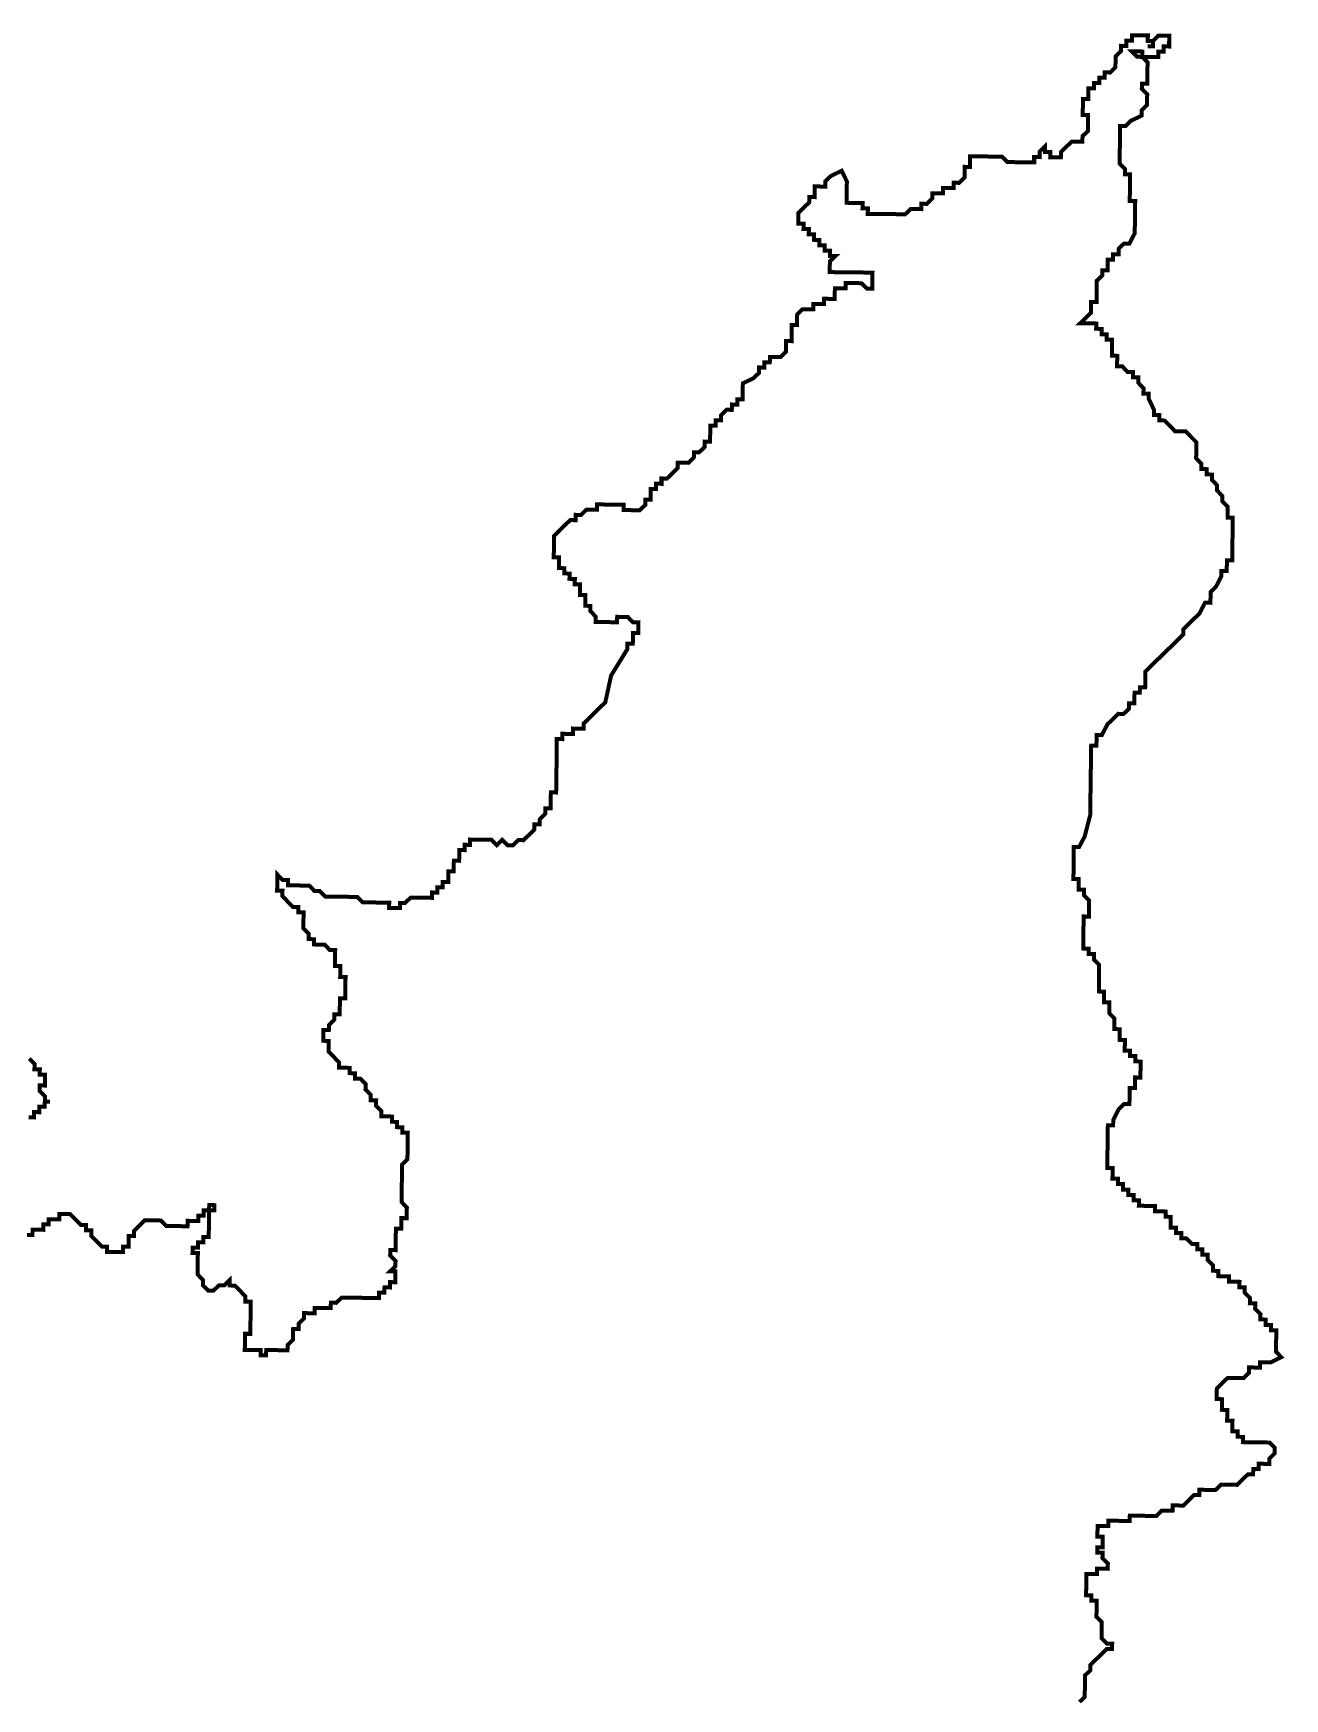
# Model space of a CAD drawing. Header units: metres. Extents: x 257673 to 289848, y 2129691 to 2228029.
# Drawn here: x 262715 to 263644, y 2181162 to 2182399 of the extents above; entities that cross this region are included whole.
import ezdxf

# ---------------------------------------------------------------- set-up
doc = ezdxf.new("R2010")
doc.units = ezdxf.units.M
doc.header["$MEASUREMENT"] = 0
doc.layers.add('HAZARDS LINE', color=1, linetype='Continuous')

msp = doc.modelspace()

# ---------------------------------------------------------------- linework, layer by layer
at = {"layer": 'HAZARDS LINE', "lineweight": 18}
for points in [[(262710.5, 2181506.7, 2.97, 2.97, 0), (262714.5, 2181506.7, 2.97, 2.97, 0), (262714.6, 2181510.6, 2.97, 2.97, 0), (262718.5, 2181510.6, 2.97, 2.97, 0), (262722.5, 2181510.5, 2.97, 2.97, 0), (262722.5, 2181514.5, 2.97, 2.97, 0), (262726.5, 2181514.5, 2.97, 2.97, 0), (262726.6, 2181518.4, 2.97, 2.97, 0), (262730.5, 2181518.4, 2.97, 2.97, 0), (262734.5, 2181518.3, 2.97, 2.97, 0), (262734.5, 2181522.3, 2.97, 2.97, 0), (262738.5, 2181522.2, 2.97, 2.97, 0), (262742.5, 2181522.2, 2.97, 2.97, 0), (262746.4, 2181518.2, 2.97, 2.97, 0), (262750.3, 2181514.2, 2.97, 2.97, 0), (262754.3, 2181514.1, 2.97, 2.97, 0), (262754.2, 2181510.2, 2.97, 2.97, 0), (262758.2, 2181510.1, 2.97, 2.97, 0), (262758.1, 2181506.1, 2.97, 2.97, 0), (262762.1, 2181502.1, 2.97, 2.97, 0), (262766, 2181498.1, 2.97, 2.97, 0), (262769.9, 2181498.1, 2.97, 2.97, 0), (262769.9, 2181494.1, 2.97, 2.97, 0), (262773.9, 2181494, 2.97, 2.97, 0), (262777.8, 2181494, 2.97, 2.97, 0), (262781.8, 2181494, 2.97, 2.97, 0), (262781.8, 2181497.9, 2.97, 2.97, 0), (262785.8, 2181497.9, 2.97, 2.97, 0), (262785.8, 2181501.8, 2.97, 2.97, 0), (262785.9, 2181505.8, 2.97, 2.97, 0), (262789.9, 2181505.8, 2.97, 2.97, 0), (262789.9, 2181509.7, 2.97, 2.97, 0), (262793.9, 2181513.6, 2.97, 2.97, 0), (262797.9, 2181517.6, 2.97, 2.97, 0), (262801.9, 2181517.5, 2.97, 2.97, 0), (262805.9, 2181517.5, 2.97, 2.97, 0), (262809.8, 2181517.4, 2.97, 2.97, 0), (262813.7, 2181513.4, 2.97, 2.97, 0), (262817.7, 2181513.3, 2.97, 2.97, 0), (262821.7, 2181513.3, 2.97, 2.97, 0), (262825.6, 2181513.2, 2.97, 2.97, 0), (262829.6, 2181513.2, 2.97, 2.97, 0), (262829.7, 2181517.2, 2.97, 2.97, 0), (262833.6, 2181517.1, 2.97, 2.97, 0), (262837.6, 2181517.1, 2.97, 2.97, 0), (262837.6, 2181521, 2.97, 2.97, 0), (262841.6, 2181521, 2.97, 2.97, 0), (262841.6, 2181525, 2.97, 2.97, 0), (262845.6, 2181524.9, 2.97, 2.97, 0), (262845.7, 2181528.9, 2.97, 2.97, 0), (262849.6, 2181528.8, 2.97, 2.97, 0), (262849.6, 2181524.9, 2.97, 2.97, 0), (262845.6, 2181524.9, 2.97, 2.97, 0), (262845.6, 2181520.9, 2.97, 2.97, 0), (262845.5, 2181517, 2.97, 2.97, 0), (262845.5, 2181513, 2.97, 2.97, 0), (262845.4, 2181509, 2.97, 2.97, 0), (262845.4, 2181505.1, 2.97, 2.97, 0), (262841.4, 2181505.1, 2.97, 2.97, 0), (262841.4, 2181501.2, 2.97, 2.97, 0), (262837.4, 2181501.2, 2.97, 2.97, 0), (262837.3, 2181497.2, 2.97, 2.97, 0), (262833.4, 2181497.3, 2.97, 2.97, 0), (262833.3, 2181493.3, 2.97, 2.97, 0), (262837.3, 2181493.3, 2.97, 2.97, 0), (262837.2, 2181489.3, 2.97, 2.97, 0), (262837.2, 2181485.3, 2.97, 2.97, 0), (262837.2, 2181481.4, 2.97, 2.97, 0), (262837.1, 2181477.4, 2.97, 2.97, 0), (262841, 2181473.4, 2.97, 2.97, 0), (262841, 2181469.4, 2.97, 2.97, 0), (262844.9, 2181465.4, 2.97, 2.97, 0), (262848.9, 2181465.4, 2.97, 2.97, 0), (262852.9, 2181469.3, 2.97, 2.97, 0), (262856.8, 2181469.2, 2.97, 2.97, 0), (262860.8, 2181473.1, 2.97, 2.97, 0), (262860.8, 2181469.2, 2.97, 2.97, 0), (262864.8, 2181469.1, 2.97, 2.97, 0), (262868.7, 2181465.1, 2.97, 2.97, 0), (262872.6, 2181461.1, 2.97, 2.97, 0), (262872.5, 2181457.1, 2.97, 2.97, 0), (262876.5, 2181457.1, 2.97, 2.97, 0), (262876.5, 2181453.1, 2.97, 2.97, 0), (262876.4, 2181445.2, 2.97, 2.97, 0), (262876.3, 2181441.2, 2.97, 2.97, 0), (262876.3, 2181437.3, 2.97, 2.97, 0), (262876.2, 2181433.3, 2.97, 2.97, 0), (262872.3, 2181433.3, 2.97, 2.97, 0), (262872.2, 2181429.4, 2.97, 2.97, 0), (262872.2, 2181425.4, 2.97, 2.97, 0), (262872.1, 2181421.4, 2.97, 2.97, 0), (262876.1, 2181421.4, 2.97, 2.97, 0), (262880, 2181421.3, 2.97, 2.97, 0), (262884, 2181421.3, 2.97, 2.97, 0), (262884, 2181417.3, 2.97, 2.97, 0), (262887.9, 2181417.3, 2.97, 2.97, 0), (262888, 2181421.3, 2.97, 2.97, 0), (262891.9, 2181421.2, 2.97, 2.97, 0), (262895.9, 2181421.2, 2.97, 2.97, 0), (262899.9, 2181421.1, 2.97, 2.97, 0), (262903.8, 2181421.1, 2.97, 2.97, 0), (262903.9, 2181425, 2.97, 2.97, 0), (262907.9, 2181428.9, 2.97, 2.97, 0), (262907.9, 2181432.9, 2.97, 2.97, 0), (262908, 2181436.9, 2.97, 2.97, 0), (262912, 2181436.8, 2.97, 2.97, 0), (262912, 2181440.8, 2.97, 2.97, 0), (262916, 2181444.7, 2.97, 2.97, 0), (262916.1, 2181448.7, 2.97, 2.97, 0), (262920, 2181448.6, 2.97, 2.97, 0), (262924, 2181448.6, 2.97, 2.97, 0), (262924, 2181452.5, 2.97, 2.97, 0), (262928, 2181452.5, 2.97, 2.97, 0), (262932, 2181452.4, 2.97, 2.97, 0), (262935.9, 2181452.4, 2.97, 2.97, 0), (262936, 2181456.4, 2.97, 2.97, 0), (262940, 2181456.3, 2.97, 2.97, 0), (262944, 2181460.2, 2.97, 2.97, 0), (262947.9, 2181460.2, 2.97, 2.97, 0), (262951.9, 2181460.1, 2.97, 2.97, 0), (262955.9, 2181460.1, 2.97, 2.97, 0), (262959.8, 2181460, 2.97, 2.97, 0), (262963.8, 2181460, 2.97, 2.97, 0), (262967.8, 2181459.9, 2.97, 2.97, 0), (262971.7, 2181459.9, 2.97, 2.97, 0), (262971.8, 2181463.9, 2.97, 2.97, 0), (262975.7, 2181463.8, 2.97, 2.97, 0), (262975.8, 2181467.8, 2.97, 2.97, 0), (262979.8, 2181467.7, 2.97, 2.97, 0), (262979.8, 2181471.7, 2.97, 2.97, 0), (262983.8, 2181471.6, 2.97, 2.97, 0), (262983.8, 2181475.6, 2.97, 2.97, 0), (262983.9, 2181479.6, 2.97, 2.97, 0), (262979.9, 2181479.6, 2.97, 2.97, 0), (262983.9, 2181483.5, 2.97, 2.97, 0), (262984, 2181487.5, 2.97, 2.97, 0), (262980, 2181491.5, 2.97, 2.97, 0), (262980.1, 2181495.5, 2.97, 2.97, 0), (262984.1, 2181495.4, 2.97, 2.97, 0), (262984.1, 2181499.4, 2.97, 2.97, 0), (262984.2, 2181503.4, 2.97, 2.97, 0), (262984.2, 2181507.3, 2.97, 2.97, 0), (262984.3, 2181511.3, 2.97, 2.97, 0), (262988.2, 2181511.3, 2.97, 2.97, 0), (262988.3, 2181515.2, 2.97, 2.97, 0), (262988.3, 2181519.2, 2.97, 2.97, 0), (262992.3, 2181519.1, 2.97, 2.97, 0), (262992.3, 2181523.1, 2.97, 2.97, 0), (262992.4, 2181527.1, 2.97, 2.97, 0), (262988.5, 2181531.1, 2.97, 2.97, 0), (262988.5, 2181535.1, 2.97, 2.97, 0), (262988.6, 2181539, 2.97, 2.97, 0), (262988.6, 2181543, 2.97, 2.97, 0), (262988.7, 2181547, 2.97, 2.97, 0), (262988.7, 2181550.9, 2.97, 2.97, 0), (262988.8, 2181554.9, 2.97, 2.97, 0), (262988.8, 2181558.8, 2.97, 2.97, 0), (262992.8, 2181562.8, 2.97, 2.97, 0), (262992.9, 2181566.7, 2.97, 2.97, 0), (262992.9, 2181570.7, 2.97, 2.97, 0), (262993, 2181574.7, 2.97, 2.97, 0), (262993, 2181578.6, 2.97, 2.97, 0), (262993.1, 2181582.6, 2.97, 2.97, 0), (262989.1, 2181582.6, 2.97, 2.97, 0), (262989.1, 2181586.6, 2.97, 2.97, 0), (262985.2, 2181586.7, 2.97, 2.97, 0), (262985.2, 2181590.6, 2.97, 2.97, 0), (262981.3, 2181590.7, 2.97, 2.97, 0), (262981.3, 2181594.6, 2.97, 2.97, 0), (262977.3, 2181594.7, 2.97, 2.97, 0), (262973.4, 2181594.7, 2.97, 2.97, 0), (262973.4, 2181598.7, 2.97, 2.97, 0), (262969.5, 2181602.7, 2.97, 2.97, 0), (262969.6, 2181606.7, 2.97, 2.97, 0), (262965.6, 2181606.7, 2.97, 2.97, 0), (262965.6, 2181610.7, 2.97, 2.97, 0), (262961.7, 2181614.7, 2.97, 2.97, 0), (262961.8, 2181618.7, 2.97, 2.97, 0), (262957.9, 2181622.7, 2.97, 2.97, 0), (262953.9, 2181622.7, 2.97, 2.97, 0), (262953.9, 2181626.7, 2.97, 2.97, 0), (262950, 2181626.8, 2.97, 2.97, 0), (262950, 2181630.7, 2.97, 2.97, 0), (262946.1, 2181630.8, 2.97, 2.97, 0), (262942.1, 2181630.8, 2.97, 2.97, 0), (262942.1, 2181634.8, 2.97, 2.97, 0), (262938.2, 2181638.8, 2.97, 2.97, 0), (262934.3, 2181642.8, 2.97, 2.97, 0), (262934.4, 2181646.8, 2.97, 2.97, 0), (262934.4, 2181650.7, 2.97, 2.97, 0), (262930.4, 2181650.8, 2.97, 2.97, 0), (262930.5, 2181654.8, 2.97, 2.97, 0), (262930.5, 2181658.7, 2.97, 2.97, 0), (262934.5, 2181658.7, 2.97, 2.97, 0), (262934.6, 2181662.6, 2.97, 2.97, 0), (262938.6, 2181666.6, 2.97, 2.97, 0), (262938.6, 2181670.5, 2.97, 2.97, 0), (262942.6, 2181670.5, 2.97, 2.97, 0), (262942.6, 2181674.4, 2.97, 2.97, 0), (262942.7, 2181678.4, 2.97, 2.97, 0), (262942.7, 2181682.4, 2.97, 2.97, 0), (262946.7, 2181682.3, 2.97, 2.97, 0), (262946.7, 2181686.3, 2.97, 2.97, 0), (262946.8, 2181690.3, 2.97, 2.97, 0), (262946.8, 2181694.2, 2.97, 2.97, 0), (262946.9, 2181698.2, 2.97, 2.97, 0), (262942.9, 2181698.2, 2.97, 2.97, 0), (262943, 2181702.2, 2.97, 2.97, 0), (262943, 2181706.2, 2.97, 2.97, 0), (262939.1, 2181706.2, 2.97, 2.97, 0), (262939.1, 2181710.2, 2.97, 2.97, 0), (262939.1, 2181714.2, 2.97, 2.97, 0), (262939.2, 2181718.1, 2.97, 2.97, 0), (262935.2, 2181718.2, 2.97, 2.97, 0), (262931.3, 2181722.2, 2.97, 2.97, 0), (262927.3, 2181722.2, 2.97, 2.97, 0), (262923.4, 2181722.3, 2.97, 2.97, 0), (262923.4, 2181726.2, 2.97, 2.97, 0), (262919.5, 2181726.3, 2.97, 2.97, 0), (262919.5, 2181730.3, 2.97, 2.97, 0), (262915.6, 2181734.3, 2.97, 2.97, 0), (262915.6, 2181738.2, 2.97, 2.97, 0), (262915.7, 2181742.2, 2.97, 2.97, 0), (262915.7, 2181746.2, 2.97, 2.97, 0), (262911.8, 2181746.2, 2.97, 2.97, 0), (262911.8, 2181750.2, 2.97, 2.97, 0), (262907.9, 2181750.2, 2.97, 2.97, 0), (262903.9, 2181754.2, 2.97, 2.97, 0), (262900, 2181758.3, 2.97, 2.97, 0), (262900.1, 2181762.2, 2.97, 2.97, 0), (262896.1, 2181762.3, 2.97, 2.97, 0), (262896.2, 2181766.2, 2.97, 2.97, 0), (262896.2, 2181770.2, 2.97, 2.97, 0), (262896.3, 2181774.2, 2.97, 2.97, 0), (262900.2, 2181770.2, 2.97, 2.97, 0), (262904.1, 2181770.1, 2.97, 2.97, 0), (262904.1, 2181766.1, 2.97, 2.97, 0), (262908.1, 2181766.1, 2.97, 2.97, 0), (262912, 2181766.1, 2.97, 2.97, 0), (262916, 2181766, 2.97, 2.97, 0), (262920, 2181766, 2.97, 2.97, 0), (262923.9, 2181761.9, 2.97, 2.97, 0), (262927.8, 2181761.9, 2.97, 2.97, 0), (262931.8, 2181757.9, 2.97, 2.97, 0), (262935.7, 2181757.8, 2.97, 2.97, 0), (262939.7, 2181757.8, 2.97, 2.97, 0), (262943.6, 2181757.7, 2.97, 2.97, 0), (262947.6, 2181757.7, 2.97, 2.97, 0), (262951.6, 2181757.6, 2.97, 2.97, 0), (262955.5, 2181757.6, 2.97, 2.97, 0), (262959.5, 2181753.6, 2.97, 2.97, 0), (262963.4, 2181753.5, 2.97, 2.97, 0), (262967.4, 2181753.5, 2.97, 2.97, 0), (262971.4, 2181753.4, 2.97, 2.97, 0), (262975.3, 2181753.4, 2.97, 2.97, 0), (262979.3, 2181753.3, 2.97, 2.97, 0), (262979.2, 2181749.4, 2.97, 2.97, 0), (262983.2, 2181749.3, 2.97, 2.97, 0), (262987.2, 2181749.3, 2.97, 2.97, 0), (262987.2, 2181753.2, 2.97, 2.97, 0), (262991.2, 2181753.2, 2.97, 2.97, 0), (262995.2, 2181757.1, 2.97, 2.97, 0), (262999.2, 2181757.1, 2.97, 2.97, 0), (263003.1, 2181757, 2.97, 2.97, 0), (263007.1, 2181757, 2.97, 2.97, 0), (263011.1, 2181756.9, 2.97, 2.97, 0), (263011.1, 2181760.9, 2.97, 2.97, 0), (263015.1, 2181760.8, 2.97, 2.97, 0), (263015.1, 2181764.8, 2.97, 2.97, 0), (263019.1, 2181764.7, 2.97, 2.97, 0), (263019.1, 2181768.7, 2.97, 2.97, 0), (263023.1, 2181768.7, 2.97, 2.97, 0), (263023.1, 2181772.6, 2.97, 2.97, 0), (263023.2, 2181776.6, 2.97, 2.97, 0), (263027.2, 2181776.5, 2.97, 2.97, 0), (263027.2, 2181780.5, 2.97, 2.97, 0), (263027.3, 2181784.5, 2.97, 2.97, 0), (263031.2, 2181784.4, 2.97, 2.97, 0), (263031.3, 2181788.4, 2.97, 2.97, 0), (263031.3, 2181792.4, 2.97, 2.97, 0), (263035.3, 2181792.3, 2.97, 2.97, 0), (263035.3, 2181796.3, 2.97, 2.97, 0), (263039.3, 2181796.2, 2.97, 2.97, 0), (263039.3, 2181800.2, 2.97, 2.97, 0), (263043.3, 2181800.1, 2.97, 2.97, 0), (263047.3, 2181800.1, 2.97, 2.97, 0), (263051.2, 2181800, 2.97, 2.97, 0), (263055.2, 2181800, 2.97, 2.97, 0), (263059.1, 2181796, 2.97, 2.97, 0), (263063.1, 2181799.9, 2.97, 2.97, 0), (263067.1, 2181795.9, 2.97, 2.97, 0), (263071, 2181795.8, 2.97, 2.97, 0), (263075, 2181799.8, 2.97, 2.97, 0), (263079, 2181799.7, 2.97, 2.97, 0), (263083, 2181803.6, 2.97, 2.97, 0), (263087, 2181807.5, 2.97, 2.97, 0), (263087.1, 2181811.5, 2.97, 2.97, 0), (263091, 2181811.5, 2.97, 2.97, 0), (263091.1, 2181815.4, 2.97, 2.97, 0), (263095.1, 2181819.3, 2.97, 2.97, 0), (263095.2, 2181823.3, 2.97, 2.97, 0), (263099.1, 2181823.3, 2.97, 2.97, 0), (263099.2, 2181827.2, 2.97, 2.97, 0), (263099.2, 2181831.2, 2.97, 2.97, 0), (263099.3, 2181835.2, 2.97, 2.97, 0), (263103.2, 2181835.1, 2.97, 2.97, 0), (263103.3, 2181839.1, 2.97, 2.97, 0), (263103.3, 2181843, 2.97, 2.97, 0), (263103.4, 2181847, 2.97, 2.97, 0), (263103.4, 2181851, 2.97, 2.97, 0), (263103.5, 2181854.9, 2.97, 2.97, 0), (263103.5, 2181858.9, 2.97, 2.97, 0), (263103.6, 2181862.9, 2.97, 2.97, 0), (263103.6, 2181866.8, 2.97, 2.97, 0), (263103.7, 2181870.8, 2.97, 2.97, 0), (263103.7, 2181874.8, 2.97, 2.97, 0), (263107.7, 2181874.7, 2.97, 2.97, 0), (263107.7, 2181878.7, 2.97, 2.97, 0), (263111.7, 2181878.6, 2.97, 2.97, 0), (263115.7, 2181878.6, 2.97, 2.97, 0), (263115.7, 2181882.6, 2.97, 2.97, 0), (263119.7, 2181882.5, 2.97, 2.97, 0), (263123.6, 2181882.5, 2.97, 2.97, 0), (263123.7, 2181886.4, 2.97, 2.97, 0), (263127.7, 2181890.3, 2.97, 2.97, 0), (263139.7, 2181902.1, 2.97, 2.97, 0), (263144, 2181921.9, 2.97, 2.97, 0), (263156.1, 2181941.6, 2.97, 2.97, 0), (263156.1, 2181945.5, 2.97, 2.97, 0), (263160.1, 2181945.5, 2.97, 2.97, 0), (263160.2, 2181949.4, 2.97, 2.97, 0), (263160.2, 2181953.4, 2.97, 2.97, 0), (263164.2, 2181953.4, 2.97, 2.97, 0), (263164.2, 2181957.3, 2.97, 2.97, 0), (263164.3, 2181961.3, 2.97, 2.97, 0), (263160.3, 2181961.3, 2.97, 2.97, 0), (263156.4, 2181965.4, 2.97, 2.97, 0), (263152.4, 2181965.4, 2.97, 2.97, 0), (263148.5, 2181965.5, 2.97, 2.97, 0), (263148.4, 2181961.5, 2.97, 2.97, 0), (263144.4, 2181961.5, 2.97, 2.97, 0), (263140.5, 2181961.6, 2.97, 2.97, 0), (263136.5, 2181961.6, 2.97, 2.97, 0), (263132.5, 2181961.7, 2.97, 2.97, 0), (263132.6, 2181965.6, 2.97, 2.97, 0), (263128.7, 2181969.7, 2.97, 2.97, 0), (263128.7, 2181973.6, 2.97, 2.97, 0), (263124.8, 2181973.7, 2.97, 2.97, 0), (263124.8, 2181977.6, 2.97, 2.97, 0), (263124.9, 2181981.6, 2.97, 2.97, 0), (263120.9, 2181981.7, 2.97, 2.97, 0), (263120.9, 2181985.6, 2.97, 2.97, 0), (263121, 2181989.6, 2.97, 2.97, 0), (263117, 2181989.6, 2.97, 2.97, 0), (263117.1, 2181993.6, 2.97, 2.97, 0), (263113.1, 2181993.7, 2.97, 2.97, 0), (263113.2, 2181997.6, 2.97, 2.97, 0), (263109.2, 2181997.7, 2.97, 2.97, 0), (263109.2, 2182001.6, 2.97, 2.97, 0), (263105.3, 2182001.7, 2.97, 2.97, 0), (263105.3, 2182005.6, 2.97, 2.97, 0), (263105.4, 2182009.6, 2.97, 2.97, 0), (263101.4, 2182009.7, 2.97, 2.97, 0), (263101.5, 2182013.6, 2.97, 2.97, 0), (263101.5, 2182017.6, 2.97, 2.97, 0), (263101.5, 2182021.6, 2.97, 2.97, 0), (263101.6, 2182025.5, 2.97, 2.97, 0), (263105.6, 2182029.4, 2.97, 2.97, 0), (263109.6, 2182033.4, 2.97, 2.97, 0), (263113.6, 2182037.3, 2.97, 2.97, 0), (263117.6, 2182037.2, 2.97, 2.97, 0), (263117.7, 2182041.2, 2.97, 2.97, 0), (263121.6, 2182041.1, 2.97, 2.97, 0), (263125.6, 2182045.1, 2.97, 2.97, 0), (263129.6, 2182045, 2.97, 2.97, 0), (263133.6, 2182045, 2.97, 2.97, 0), (263133.6, 2182048.9, 2.97, 2.97, 0), (263137.6, 2182048.9, 2.97, 2.97, 0), (263141.5, 2182048.8, 2.97, 2.97, 0), (263145.5, 2182048.8, 2.97, 2.97, 0), (263149.5, 2182048.7, 2.97, 2.97, 0), (263153.4, 2182048.7, 2.97, 2.97, 0), (263153.4, 2182044.7, 2.97, 2.97, 0), (263157.4, 2182044.7, 2.97, 2.97, 0), (263161.3, 2182044.6, 2.97, 2.97, 0), (263165.3, 2182044.6, 2.97, 2.97, 0), (263169.3, 2182048.5, 2.97, 2.97, 0), (263169.3, 2182052.5, 2.97, 2.97, 0), (263173.3, 2182052.4, 2.97, 2.97, 0), (263173.4, 2182056.4, 2.97, 2.97, 0), (263173.4, 2182060.3, 2.97, 2.97, 0), (263177.4, 2182060.3, 2.97, 2.97, 0), (263177.4, 2182064.3, 2.97, 2.97, 0), (263181.4, 2182064.2, 2.97, 2.97, 0), (263181.4, 2182068.2, 2.97, 2.97, 0), (263185.4, 2182068.1, 2.97, 2.97, 0), (263189.4, 2182072, 2.97, 2.97, 0), (263193.4, 2182076, 2.97, 2.97, 0), (263193.5, 2182079.9, 2.97, 2.97, 0), (263197.4, 2182079.9, 2.97, 2.97, 0), (263201.4, 2182079.8, 2.97, 2.97, 0), (263205.4, 2182083.8, 2.97, 2.97, 0), (263205.5, 2182087.7, 2.97, 2.97, 0), (263209.4, 2182087.7, 2.97, 2.97, 0), (263213.5, 2182091.6, 2.97, 2.97, 0), (263213.5, 2182095.6, 2.97, 2.97, 0), (263217.5, 2182095.5, 2.97, 2.97, 0), (263217.5, 2182099.5, 2.97, 2.97, 0), (263217.6, 2182103.4, 2.97, 2.97, 0), (263217.6, 2182107.4, 2.97, 2.97, 0), (263221.6, 2182107.4, 2.97, 2.97, 0), (263221.6, 2182111.3, 2.97, 2.97, 0), (263225.6, 2182111.3, 2.97, 2.97, 0), (263225.6, 2182115.2, 2.97, 2.97, 0), (263229.7, 2182119.2, 2.97, 2.97, 0), (263233.6, 2182119.1, 2.97, 2.97, 0), (263233.7, 2182123.1, 2.97, 2.97, 0), (263237.6, 2182123, 2.97, 2.97, 0), (263237.7, 2182127, 2.97, 2.97, 0), (263241.6, 2182126.9, 2.97, 2.97, 0), (263241.7, 2182130.9, 2.97, 2.97, 0), (263241.7, 2182134.9, 2.97, 2.97, 0), (263241.8, 2182138.8, 2.97, 2.97, 0), (263249.8, 2182142.7, 2.97, 2.97, 0), (263253.8, 2182146.6, 2.97, 2.97, 0), (263253.8, 2182150.6, 2.97, 2.97, 0), (263257.8, 2182150.5, 2.97, 2.97, 0), (263257.8, 2182154.5, 2.97, 2.97, 0), (263261.8, 2182154.5, 2.97, 2.97, 0), (263261.9, 2182158.4, 2.97, 2.97, 0), (263265.8, 2182158.4, 2.97, 2.97, 0), (263269.8, 2182158.3, 2.97, 2.97, 0), (263273.8, 2182162.2, 2.97, 2.97, 0), (263273.9, 2182166.2, 2.97, 2.97, 0), (263273.9, 2182170.2, 2.97, 2.97, 0), (263277.9, 2182170.1, 2.97, 2.97, 0), (263277.9, 2182174.1, 2.97, 2.97, 0), (263278, 2182178.1, 2.97, 2.97, 0), (263278, 2182182, 2.97, 2.97, 0), (263282, 2182182, 2.97, 2.97, 0), (263282, 2182185.9, 2.97, 2.97, 0), (263282.1, 2182189.9, 2.97, 2.97, 0), (263286.1, 2182193.8, 2.97, 2.97, 0), (263290.1, 2182193.8, 2.97, 2.97, 0), (263294, 2182193.7, 2.97, 2.97, 0), (263294.1, 2182197.7, 2.97, 2.97, 0), (263298, 2182197.7, 2.97, 2.97, 0), (263302, 2182197.6, 2.97, 2.97, 0), (263302, 2182201.6, 2.97, 2.97, 0), (263306, 2182201.5, 2.97, 2.97, 0), (263310, 2182201.5, 2.97, 2.97, 0), (263310, 2182205.4, 2.97, 2.97, 0), (263310.1, 2182209.4, 2.97, 2.97, 0), (263314, 2182209.4, 2.97, 2.97, 0), (263318, 2182209.3, 2.97, 2.97, 0), (263318.1, 2182213.3, 2.97, 2.97, 0), (263322, 2182213.2, 2.97, 2.97, 0), (263326, 2182213.2, 2.97, 2.97, 0), (263330, 2182213.1, 2.97, 2.97, 0), (263333.9, 2182209.1, 2.97, 2.97, 0), (263337.8, 2182209.1, 2.97, 2.97, 0), (263337.9, 2182213, 2.97, 2.97, 0), (263337.9, 2182217, 2.97, 2.97, 0), (263338, 2182221, 2.97, 2.97, 0), (263334, 2182221, 2.97, 2.97, 0), (263330, 2182221.1, 2.97, 2.97, 0), (263326.1, 2182221.1, 2.97, 2.97, 0), (263322.1, 2182221.2, 2.97, 2.97, 0), (263318.2, 2182221.2, 2.97, 2.97, 0), (263314.2, 2182221.3, 2.97, 2.97, 0), (263310.2, 2182221.3, 2.97, 2.97, 0), (263306.3, 2182221.4, 2.97, 2.97, 0), (263306.3, 2182225.3, 2.97, 2.97, 0), (263306.4, 2182229.3, 2.97, 2.97, 0), (263310.4, 2182233.2, 2.97, 2.97, 0), (263306.4, 2182233.2, 2.97, 2.97, 0), (263306.5, 2182237.2, 2.97, 2.97, 0), (263302.5, 2182237.3, 2.97, 2.97, 0), (263302.5, 2182241.2, 2.97, 2.97, 0), (263298.6, 2182241.3, 2.97, 2.97, 0), (263298.6, 2182245.2, 2.97, 2.97, 0), (263294.7, 2182245.3, 2.97, 2.97, 0), (263294.7, 2182249.3, 2.97, 2.97, 0), (263290.7, 2182249.3, 2.97, 2.97, 0), (263290.8, 2182253.3, 2.97, 2.97, 0), (263286.8, 2182253.3, 2.97, 2.97, 0), (263286.9, 2182257.3, 2.97, 2.97, 0), (263282.9, 2182257.3, 2.97, 2.97, 0), (263282.9, 2182261.3, 2.97, 2.97, 0), (263283, 2182265.3, 2.97, 2.97, 0), (263291, 2182273.1, 2.97, 2.97, 0), (263291.1, 2182277.1, 2.97, 2.97, 0), (263295, 2182277, 2.97, 2.97, 0), (263295.1, 2182281, 2.97, 2.97, 0), (263295.1, 2182285, 2.97, 2.97, 0), (263299.1, 2182284.9, 2.97, 2.97, 0), (263303.1, 2182284.9, 2.97, 2.97, 0), (263303.1, 2182288.8, 2.97, 2.97, 0), (263307.1, 2182292.7, 2.97, 2.97, 0), (263315.1, 2182296.6, 2.97, 2.97, 0), (263319, 2182288.6, 2.97, 2.97, 0), (263318.9, 2182284.7, 2.97, 2.97, 0), (263318.9, 2182280.7, 2.97, 2.97, 0), (263318.8, 2182276.7, 2.97, 2.97, 0), (263318.8, 2182272.8, 2.97, 2.97, 0), (263322.7, 2182272.7, 2.97, 2.97, 0), (263326.7, 2182272.7, 2.97, 2.97, 0), (263330.7, 2182272.6, 2.97, 2.97, 0), (263330.6, 2182268.7, 2.97, 2.97, 0), (263334.6, 2182268.6, 2.97, 2.97, 0), (263334.5, 2182264.6, 2.97, 2.97, 0), (263338.5, 2182264.6, 2.97, 2.97, 0), (263342.5, 2182264.5, 2.97, 2.97, 0), (263346.4, 2182264.5, 2.97, 2.97, 0), (263354.4, 2182264.4, 2.97, 2.97, 0), (263358.3, 2182264.3, 2.97, 2.97, 0), (263362.3, 2182264.3, 2.97, 2.97, 0), (263366.3, 2182268.2, 2.97, 2.97, 0), (263370.3, 2182268.2, 2.97, 2.97, 0), (263374.2, 2182268.1, 2.97, 2.97, 0), (263374.3, 2182272.1, 2.97, 2.97, 0), (263378.3, 2182272, 2.97, 2.97, 0), (263382.3, 2182276, 2.97, 2.97, 0), (263382.3, 2182279.9, 2.97, 2.97, 0), (263386.3, 2182279.9, 2.97, 2.97, 0), (263390.3, 2182279.8, 2.97, 2.97, 0), (263390.3, 2182283.8, 2.97, 2.97, 0), (263394.3, 2182283.7, 2.97, 2.97, 0), (263398.2, 2182283.7, 2.97, 2.97, 0), (263398.3, 2182287.7, 2.97, 2.97, 0), (263402.2, 2182287.6, 2.97, 2.97, 0), (263406.3, 2182291.5, 2.97, 2.97, 0), (263406.3, 2182295.5, 2.97, 2.97, 0), (263406.4, 2182299.5, 2.97, 2.97, 0), (263410.3, 2182299.4, 2.97, 2.97, 0), (263410.4, 2182303.4, 2.97, 2.97, 0), (263410.4, 2182307.3, 2.97, 2.97, 0), (263414.4, 2182307.3, 2.97, 2.97, 0), (263418.4, 2182307.2, 2.97, 2.97, 0), (263422.3, 2182307.2, 2.97, 2.97, 0), (263426.3, 2182307.1, 2.97, 2.97, 0), (263430.2, 2182307.1, 2.97, 2.97, 0), (263434.2, 2182307, 2.97, 2.97, 0), (263438.1, 2182303, 2.97, 2.97, 0), (263442.1, 2182303, 2.97, 2.97, 0), (263446.1, 2182302.9, 2.97, 2.97, 0), (263450, 2182302.9, 2.97, 2.97, 0), (263454, 2182302.8, 2.97, 2.97, 0), (263458, 2182302.8, 2.97, 2.97, 0), (263458, 2182306.8, 2.97, 2.97, 0), (263462, 2182306.7, 2.97, 2.97, 0), (263462, 2182310.7, 2.97, 2.97, 0), (263466, 2182314.6, 2.97, 2.97, 0), (263466, 2182310.6, 2.97, 2.97, 0), (263470, 2182310.6, 2.97, 2.97, 0), (263469.9, 2182306.6, 2.97, 2.97, 0), (263473.9, 2182306.6, 2.97, 2.97, 0), (263477.8, 2182306.5, 2.97, 2.97, 0), (263477.9, 2182310.5, 2.97, 2.97, 0), (263481.9, 2182314.4, 2.97, 2.97, 0), (263485.9, 2182318.3, 2.97, 2.97, 0), (263489.9, 2182318.3, 2.97, 2.97, 0), (263493.8, 2182318.2, 2.97, 2.97, 0), (263493.9, 2182322.2, 2.97, 2.97, 0), (263497.9, 2182326.1, 2.97, 2.97, 0), (263498, 2182330.1, 2.97, 2.97, 0), (263498, 2182334, 2.97, 2.97, 0), (263498, 2182338, 2.97, 2.97, 0), (263494.1, 2182338, 2.97, 2.97, 0), (263494.1, 2182342, 2.97, 2.97, 0), (263494.2, 2182346, 2.97, 2.97, 0), (263494.2, 2182349.9, 2.97, 2.97, 0), (263498.2, 2182349.9, 2.97, 2.97, 0), (263498.2, 2182353.9, 2.97, 2.97, 0), (263498.3, 2182357.8, 2.97, 2.97, 0), (263502.3, 2182357.8, 2.97, 2.97, 0), (263502.3, 2182361.7, 2.97, 2.97, 0), (263506.3, 2182361.7, 2.97, 2.97, 0), (263506.3, 2182365.7, 2.97, 2.97, 0), (263510.3, 2182365.6, 2.97, 2.97, 0), (263510.3, 2182369.6, 2.97, 2.97, 0), (263514.3, 2182369.5, 2.97, 2.97, 0), (263518.3, 2182373.5, 2.97, 2.97, 0), (263518.4, 2182377.4, 2.97, 2.97, 0), (263518.4, 2182381.4, 2.97, 2.97, 0), (263522.4, 2182385.3, 2.97, 2.97, 0), (263522.5, 2182389.3, 2.97, 2.97, 0), (263526.4, 2182389.2, 2.97, 2.97, 0), (263526.5, 2182393.2, 2.97, 2.97, 0), (263530.5, 2182393.1, 2.97, 2.97, 0), (263530.5, 2182397.1, 2.97, 2.97, 0), (263534.5, 2182397.1, 2.97, 2.97, 0), (263538.4, 2182397, 2.97, 2.97, 0), (263542.4, 2182397, 2.97, 2.97, 0), (263542.3, 2182393, 2.97, 2.97, 0), (263546.3, 2182392.9, 2.97, 2.97, 0), (263546.3, 2182389, 2.97, 2.97, 0), (263542.3, 2182389, 2.97, 2.97, 0), (263546.3, 2182389, 2.97, 2.97, 0), (263546.3, 2182392.9, 2.97, 2.97, 0), (263550.3, 2182396.9, 2.97, 2.97, 0), (263558.3, 2182396.8, 2.97, 2.97, 0), (263558.2, 2182392.8, 2.97, 2.97, 0), (263558.2, 2182388.8, 2.97, 2.97, 0), (263554.2, 2182388.9, 2.97, 2.97, 0), (263554.1, 2182384.9, 2.97, 2.97, 0), (263550.2, 2182385, 2.97, 2.97, 0), (263550.1, 2182381, 2.97, 2.97, 0), (263546.2, 2182381, 2.97, 2.97, 0), (263542.2, 2182381.1, 2.97, 2.97, 0), (263538.2, 2182381.1, 2.97, 2.97, 0), (263538.3, 2182385.1, 2.97, 2.97, 0), (263534.3, 2182385.2, 2.97, 2.97, 0), (263530.4, 2182385.2, 2.97, 2.97, 0), (263534.3, 2182381.2, 2.97, 2.97, 0), (263538.2, 2182381.1, 2.97, 2.97, 0), (263542.2, 2182377.1, 2.97, 2.97, 0), (263542.1, 2182373.2, 2.97, 2.97, 0), (263542.1, 2182369.2, 2.97, 2.97, 0), (263542, 2182365.2, 2.97, 2.97, 0), (263542, 2182361.3, 2.97, 2.97, 0), (263538, 2182361.3, 2.97, 2.97, 0), (263537.9, 2182357.3, 2.97, 2.97, 0), (263541.9, 2182353.3, 2.97, 2.97, 0), (263541.8, 2182349.4, 2.97, 2.97, 0), (263541.8, 2182345.4, 2.97, 2.97, 0), (263537.8, 2182341.5, 2.97, 2.97, 0), (263537.7, 2182337.5, 2.97, 2.97, 0), (263529.7, 2182333.6, 2.97, 2.97, 0), (263525.7, 2182329.7, 2.97, 2.97, 0), (263521.7, 2182329.8, 2.97, 2.97, 0), (263521.7, 2182325.8, 2.97, 2.97, 0), (263521.6, 2182321.8, 2.97, 2.97, 0), (263521.6, 2182317.9, 2.97, 2.97, 0), (263521.6, 2182313.9, 2.97, 2.97, 0), (263521.5, 2182309.9, 2.97, 2.97, 0), (263521.5, 2182306, 2.97, 2.97, 0), (263521.4, 2182302, 2.97, 2.97, 0), (263525.3, 2182298, 2.97, 2.97, 0), (263525.3, 2182294, 2.97, 2.97, 0), (263529.2, 2182294, 2.97, 2.97, 0), (263529.2, 2182290, 2.97, 2.97, 0), (263529.1, 2182286.1, 2.97, 2.97, 0), (263529.1, 2182282.1, 2.97, 2.97, 0), (263529, 2182278.1, 2.97, 2.97, 0), (263529, 2182274.2, 2.97, 2.97, 0), (263533, 2182274.1, 2.97, 2.97, 0), (263532.9, 2182270.1, 2.97, 2.97, 0), (263532.9, 2182266.2, 2.97, 2.97, 0), (263532.8, 2182262.2, 2.97, 2.97, 0), (263532.8, 2182258.2, 2.97, 2.97, 0), (263532.7, 2182254.3, 2.97, 2.97, 0), (263532.7, 2182250.3, 2.97, 2.97, 0), (263528.6, 2182242.4, 2.97, 2.97, 0), (263524.6, 2182242.5, 2.97, 2.97, 0), (263520.6, 2182238.6, 2.97, 2.97, 0), (263520.6, 2182234.6, 2.97, 2.97, 0), (263516.6, 2182234.6, 2.97, 2.97, 0), (263516.6, 2182230.7, 2.97, 2.97, 0), (263512.6, 2182230.7, 2.97, 2.97, 0), (263512.6, 2182226.8, 2.97, 2.97, 0), (263512.5, 2182222.8, 2.97, 2.97, 0), (263508.5, 2182222.8, 2.97, 2.97, 0), (263508.5, 2182218.9, 2.97, 2.97, 0), (263504.5, 2182215, 2.97, 2.97, 0), (263504.4, 2182211, 2.97, 2.97, 0), (263504.4, 2182207, 2.97, 2.97, 0), (263504.3, 2182203.1, 2.97, 2.97, 0), (263504.3, 2182199.1, 2.97, 2.97, 0), (263500.3, 2182199.1, 2.97, 2.97, 0), (263500.3, 2182195.2, 2.97, 2.97, 0), (263500.2, 2182191.2, 2.97, 2.97, 0), (263492.2, 2182183.4, 2.97, 2.97, 0), (263500.1, 2182183.3, 2.97, 2.97, 0), (263504.1, 2182183.2, 2.97, 2.97, 0), (263504, 2182179.3, 2.97, 2.97, 0), (263508, 2182179.2, 2.97, 2.97, 0), (263508, 2182175.2, 2.97, 2.97, 0), (263511.9, 2182175.2, 2.97, 2.97, 0), (263511.9, 2182171.2, 2.97, 2.97, 0), (263515.8, 2182171.2, 2.97, 2.97, 0), (263515.8, 2182167.2, 2.97, 2.97, 0), (263515.7, 2182163.3, 2.97, 2.97, 0), (263515.7, 2182159.3, 2.97, 2.97, 0), (263519.7, 2182159.2, 2.97, 2.97, 0), (263519.6, 2182155.3, 2.97, 2.97, 0), (263519.6, 2182151.3, 2.97, 2.97, 0), (263523.5, 2182151.3, 2.97, 2.97, 0), (263527.4, 2182147.2, 2.97, 2.97, 0), (263531.4, 2182147.2, 2.97, 2.97, 0), (263531.4, 2182143.2, 2.97, 2.97, 0), (263535.3, 2182143.2, 2.97, 2.97, 0), (263535.3, 2182139.2, 2.97, 2.97, 0), (263539.2, 2182135.2, 2.97, 2.97, 0), (263539.1, 2182131.2, 2.97, 2.97, 0), (263543.1, 2182131.2, 2.97, 2.97, 0), (263543.1, 2182127.2, 2.97, 2.97, 0), (263546.9, 2182119.2, 2.97, 2.97, 0), (263546.9, 2182115.3, 2.97, 2.97, 0), (263550.8, 2182115.2, 2.97, 2.97, 0), (263550.8, 2182111.3, 2.97, 2.97, 0), (263554.8, 2182111.2, 2.97, 2.97, 0), (263558.7, 2182107.2, 2.97, 2.97, 0), (263562.6, 2182103.2, 2.97, 2.97, 0), (263566.6, 2182103.1, 2.97, 2.97, 0), (263570.5, 2182103.1, 2.97, 2.97, 0), (263574.4, 2182099.1, 2.97, 2.97, 0), (263578.4, 2182095.1, 2.97, 2.97, 0), (263578.3, 2182087.1, 2.97, 2.97, 0), (263578.2, 2182083.2, 2.97, 2.97, 0), (263582.1, 2182079.1, 2.97, 2.97, 0), (263582.1, 2182075.2, 2.97, 2.97, 0), (263586, 2182075.1, 2.97, 2.97, 0), (263586, 2182071.2, 2.97, 2.97, 0), (263590, 2182071.1, 2.97, 2.97, 0), (263589.9, 2182067.1, 2.97, 2.97, 0), (263593.8, 2182063.1, 2.97, 2.97, 0), (263593.8, 2182059.2, 2.97, 2.97, 0), (263597.7, 2182055.2, 2.97, 2.97, 0), (263597.7, 2182051.2, 2.97, 2.97, 0), (263601.6, 2182047.2, 2.97, 2.97, 0), (263601.5, 2182043.2, 2.97, 2.97, 0), (263601.5, 2182039.2, 2.97, 2.97, 0), (263605.4, 2182039.2, 2.97, 2.97, 0), (263605.4, 2182035.2, 2.97, 2.97, 0), (263605.3, 2182031.3, 2.97, 2.97, 0), (263605.3, 2182027.3, 2.97, 2.97, 0), (263605.2, 2182023.3, 2.97, 2.97, 0), (263605.2, 2182019.4, 2.97, 2.97, 0), (263605.1, 2182015.4, 2.97, 2.97, 0), (263605.1, 2182011.4, 2.97, 2.97, 0), (263605.1, 2182007.5, 2.97, 2.97, 0), (263601.1, 2182007.5, 2.97, 2.97, 0), (263601, 2182003.5, 2.97, 2.97, 0), (263601, 2181999.6, 2.97, 2.97, 0), (263597, 2181999.6, 2.97, 2.97, 0), (263597, 2181995.7, 2.97, 2.97, 0), (263592.9, 2181987.8, 2.97, 2.97, 0), (263588.9, 2181983.9, 2.97, 2.97, 0), (263588.9, 2181979.9, 2.97, 2.97, 0), (263588.8, 2181975.9, 2.97, 2.97, 0), (263584.8, 2181976, 2.97, 2.97, 0), (263580.8, 2181968.1, 2.97, 2.97, 0), (263576.8, 2181964.2, 2.97, 2.97, 0), (263572.7, 2181960.3, 2.97, 2.97, 0), (263568.7, 2181956.3, 2.97, 2.97, 0), (263568.7, 2181952.4, 2.97, 2.97, 0), (263564.7, 2181948.5, 2.97, 2.97, 0), (263560.7, 2181944.5, 2.97, 2.97, 0), (263556.6, 2181940.6, 2.97, 2.97, 0), (263552.6, 2181936.7, 2.97, 2.97, 0), (263548.6, 2181932.8, 2.97, 2.97, 0), (263544.6, 2181928.9, 2.97, 2.97, 0), (263540.6, 2181925, 2.97, 2.97, 0), (263540.5, 2181921, 2.97, 2.97, 0), (263540.5, 2181917, 2.97, 2.97, 0), (263540.4, 2181913.1, 2.97, 2.97, 0), (263536.5, 2181913.1, 2.97, 2.97, 0), (263536.4, 2181909.1, 2.97, 2.97, 0), (263532.5, 2181909.2, 2.97, 2.97, 0), (263532.4, 2181905.2, 2.97, 2.97, 0), (263532.4, 2181901.3, 2.97, 2.97, 0), (263528.4, 2181901.3, 2.97, 2.97, 0), (263528.4, 2181897.3, 2.97, 2.97, 0), (263524.3, 2181893.4, 2.97, 2.97, 0), (263520.4, 2181893.5, 2.97, 2.97, 0), (263516.4, 2181889.6, 2.97, 2.97, 0), (263512.3, 2181885.6, 2.97, 2.97, 0), (263508.3, 2181877.8, 2.97, 2.97, 0), (263504.3, 2181877.8, 2.97, 2.97, 0), (263504.3, 2181873.8, 2.97, 2.97, 0), (263504.2, 2181869.9, 2.97, 2.97, 0), (263500.3, 2181869.9, 2.97, 2.97, 0), (263500.2, 2181866, 2.97, 2.97, 0), (263500.2, 2181862, 2.97, 2.97, 0), (263500.1, 2181858, 2.97, 2.97, 0), (263500.1, 2181854.1, 2.97, 2.97, 0), (263500, 2181850.1, 2.97, 2.97, 0), (263500, 2181846.1, 2.97, 2.97, 0), (263499.9, 2181842.2, 2.97, 2.97, 0), (263499.9, 2181838.2, 2.97, 2.97, 0), (263499.8, 2181834.2, 2.97, 2.97, 0), (263499.8, 2181830.3, 2.97, 2.97, 0), (263499.7, 2181826.3, 2.97, 2.97, 0), (263499.7, 2181822.3, 2.97, 2.97, 0), (263499.6, 2181818.4, 2.97, 2.97, 0), (263495.5, 2181802.5, 2.97, 2.97, 0), (263491.4, 2181794.7, 2.97, 2.97, 0), (263487.4, 2181794.7, 2.97, 2.97, 0), (263487.4, 2181790.7, 2.97, 2.97, 0), (263487.3, 2181786.8, 2.97, 2.97, 0), (263487.3, 2181782.8, 2.97, 2.97, 0), (263487.2, 2181778.8, 2.97, 2.97, 0), (263487.2, 2181774.9, 2.97, 2.97, 0), (263487.1, 2181770.9, 2.97, 2.97, 0), (263491.1, 2181770.9, 2.97, 2.97, 0), (263491.1, 2181766.9, 2.97, 2.97, 0), (263491, 2181762.9, 2.97, 2.97, 0), (263495, 2181762.9, 2.97, 2.97, 0), (263494.9, 2181758.9, 2.97, 2.97, 0), (263498.8, 2181754.9, 2.97, 2.97, 0), (263498.8, 2181750.9, 2.97, 2.97, 0), (263498.7, 2181747, 2.97, 2.97, 0), (263498.7, 2181743, 2.97, 2.97, 0), (263494.7, 2181743.1, 2.97, 2.97, 0), (263494.7, 2181739.1, 2.97, 2.97, 0), (263494.6, 2181735.1, 2.97, 2.97, 0), (263494.6, 2181731.2, 2.97, 2.97, 0), (263494.5, 2181727.2, 2.97, 2.97, 0), (263494.5, 2181723.2, 2.97, 2.97, 0), (263494.4, 2181719.3, 2.97, 2.97, 0), (263498.4, 2181719.2, 2.97, 2.97, 0), (263498.4, 2181715.2, 2.97, 2.97, 0), (263502.3, 2181715.2, 2.97, 2.97, 0), (263502.3, 2181711.2, 2.97, 2.97, 0), (263506.2, 2181707.2, 2.97, 2.97, 0), (263506.1, 2181703.2, 2.97, 2.97, 0), (263506.1, 2181699.3, 2.97, 2.97, 0), (263506, 2181695.3, 2.97, 2.97, 0), (263506, 2181691.4, 2.97, 2.97, 0), (263506, 2181687.4, 2.97, 2.97, 0), (263509.9, 2181687.3, 2.97, 2.97, 0), (263509.9, 2181683.4, 2.97, 2.97, 0), (263509.8, 2181679.4, 2.97, 2.97, 0), (263513.8, 2181679.4, 2.97, 2.97, 0), (263513.7, 2181675.4, 2.97, 2.97, 0), (263513.7, 2181671.4, 2.97, 2.97, 0), (263517.6, 2181667.4, 2.97, 2.97, 0), (263517.6, 2181663.4, 2.97, 2.97, 0), (263517.5, 2181659.5, 2.97, 2.97, 0), (263521.5, 2181659.4, 2.97, 2.97, 0), (263521.4, 2181655.5, 2.97, 2.97, 0), (263521.4, 2181651.5, 2.97, 2.97, 0), (263525.3, 2181651.4, 2.97, 2.97, 0), (263525.3, 2181647.5, 2.97, 2.97, 0), (263525.2, 2181643.5, 2.97, 2.97, 0), (263529.2, 2181643.5, 2.97, 2.97, 0), (263529.2, 2181639.5, 2.97, 2.97, 0), (263533.1, 2181639.5, 2.97, 2.97, 0), (263533.1, 2181635.5, 2.97, 2.97, 0), (263537, 2181635.4, 2.97, 2.97, 0), (263537, 2181631.5, 2.97, 2.97, 0), (263536.9, 2181627.5, 2.97, 2.97, 0), (263536.9, 2181623.5, 2.97, 2.97, 0), (263532.9, 2181623.6, 2.97, 2.97, 0), (263532.9, 2181619.6, 2.97, 2.97, 0), (263532.8, 2181615.7, 2.97, 2.97, 0), (263528.9, 2181615.7, 2.97, 2.97, 0), (263528.8, 2181611.7, 2.97, 2.97, 0), (263528.8, 2181607.8, 2.97, 2.97, 0), (263528.7, 2181603.8, 2.97, 2.97, 0), (263524.8, 2181603.9, 2.97, 2.97, 0), (263520.7, 2181599.9, 2.97, 2.97, 0), (263516.7, 2181592.1, 2.97, 2.97, 0), (263516.6, 2181588.1, 2.97, 2.97, 0), (263512.7, 2181588.1, 2.97, 2.97, 0), (263512.6, 2181584.2, 2.97, 2.97, 0), (263512.6, 2181580.2, 2.97, 2.97, 0), (263512.5, 2181576.2, 2.97, 2.97, 0), (263512.5, 2181572.3, 2.97, 2.97, 0), (263512.4, 2181568.3, 2.97, 2.97, 0), (263512.4, 2181564.3, 2.97, 2.97, 0), (263512.3, 2181560.4, 2.97, 2.97, 0), (263512.3, 2181556.4, 2.97, 2.97, 0), (263516.2, 2181556.4, 2.97, 2.97, 0), (263516.2, 2181552.4, 2.97, 2.97, 0), (263516.1, 2181548.4, 2.97, 2.97, 0), (263520.1, 2181548.4, 2.97, 2.97, 0), (263520.1, 2181544.4, 2.97, 2.97, 0), (263524, 2181544.4, 2.97, 2.97, 0), (263524, 2181540.4, 2.97, 2.97, 0), (263527.9, 2181540.4, 2.97, 2.97, 0), (263527.9, 2181536.4, 2.97, 2.97, 0), (263531.9, 2181536.3, 2.97, 2.97, 0), (263531.8, 2181532.4, 2.97, 2.97, 0), (263535.8, 2181532.3, 2.97, 2.97, 0), (263535.7, 2181528.4, 2.97, 2.97, 0), (263539.7, 2181528.3, 2.97, 2.97, 0), (263543.7, 2181528.3, 2.97, 2.97, 0), (263547.6, 2181528.2, 2.97, 2.97, 0), (263547.6, 2181524.2, 2.97, 2.97, 0), (263551.5, 2181524.2, 2.97, 2.97, 0), (263555.5, 2181524.1, 2.97, 2.97, 0), (263555.5, 2181520.2, 2.97, 2.97, 0), (263559.4, 2181520.1, 2.97, 2.97, 0), (263559.4, 2181516.2, 2.97, 2.97, 0), (263559.3, 2181512.2, 2.97, 2.97, 0), (263563.3, 2181512.2, 2.97, 2.97, 0), (263563.2, 2181508.2, 2.97, 2.97, 0), (263567.2, 2181508.1, 2.97, 2.97, 0), (263567.2, 2181504.2, 2.97, 2.97, 0), (263571.1, 2181504.1, 2.97, 2.97, 0), (263575, 2181500.1, 2.97, 2.97, 0), (263579, 2181500.1, 2.97, 2.97, 0), (263579, 2181496.1, 2.97, 2.97, 0), (263582.9, 2181496, 2.97, 2.97, 0), (263582.9, 2181492.1, 2.97, 2.97, 0), (263586.8, 2181492, 2.97, 2.97, 0), (263586.8, 2181488.1, 2.97, 2.97, 0), (263590.7, 2181484.1, 2.97, 2.97, 0), (263590.7, 2181480.1, 2.97, 2.97, 0), (263594.6, 2181480, 2.97, 2.97, 0), (263594.6, 2181476.1, 2.97, 2.97, 0), (263598.5, 2181476, 2.97, 2.97, 0), (263602.5, 2181476, 2.97, 2.97, 0), (263602.5, 2181472, 2.97, 2.97, 0), (263606.4, 2181472, 2.97, 2.97, 0), (263610.4, 2181471.9, 2.97, 2.97, 0), (263610.3, 2181467.9, 2.97, 2.97, 0), (263614.3, 2181467.9, 2.97, 2.97, 0), (263614.3, 2181463.9, 2.97, 2.97, 0), (263618.2, 2181459.9, 2.97, 2.97, 0), (263618.1, 2181455.9, 2.97, 2.97, 0), (263622.1, 2181455.9, 2.97, 2.97, 0), (263622, 2181451.9, 2.97, 2.97, 0), (263626, 2181447.9, 2.97, 2.97, 0), (263625.9, 2181444, 2.97, 2.97, 0), (263629.9, 2181443.9, 2.97, 2.97, 0), (263629.8, 2181439.9, 2.97, 2.97, 0), (263633.8, 2181439.9, 2.97, 2.97, 0), (263633.8, 2181435.9, 2.97, 2.97, 0), (263637.7, 2181435.9, 2.97, 2.97, 0), (263637.6, 2181427.9, 2.97, 2.97, 0), (263637.6, 2181424, 2.97, 2.97, 0), (263637.5, 2181420, 2.97, 2.97, 0), (263641.4, 2181416, 2.97, 2.97, 0), (263633.5, 2181412.1, 2.97, 2.97, 0), (263629.5, 2181412.2, 2.97, 2.97, 0), (263625.5, 2181412.2, 2.97, 2.97, 0), (263625.5, 2181408.3, 2.97, 2.97, 0), (263621.5, 2181408.3, 2.97, 2.97, 0), (263617.5, 2181408.4, 2.97, 2.97, 0), (263617.5, 2181404.4, 2.97, 2.97, 0), (263613.5, 2181400.5, 2.97, 2.97, 0), (263609.5, 2181400.5, 2.97, 2.97, 0), (263605.6, 2181400.6, 2.97, 2.97, 0), (263601.6, 2181400.6, 2.97, 2.97, 0), (263597.6, 2181396.7, 2.97, 2.97, 0), (263593.6, 2181392.8, 2.97, 2.97, 0), (263593.5, 2181388.8, 2.97, 2.97, 0), (263593.5, 2181384.9, 2.97, 2.97, 0), (263597.4, 2181384.8, 2.97, 2.97, 0), (263597.4, 2181380.8, 2.97, 2.97, 0), (263597.3, 2181376.9, 2.97, 2.97, 0), (263601.3, 2181376.8, 2.97, 2.97, 0), (263601.3, 2181372.9, 2.97, 2.97, 0), (263601.2, 2181368.9, 2.97, 2.97, 0), (263605.2, 2181368.8, 2.97, 2.97, 0), (263605.1, 2181364.9, 2.97, 2.97, 0), (263605.1, 2181360.9, 2.97, 2.97, 0), (263609, 2181360.9, 2.97, 2.97, 0), (263609, 2181356.9, 2.97, 2.97, 0), (263613, 2181356.8, 2.97, 2.97, 0), (263612.9, 2181352.9, 2.97, 2.97, 0), (263616.9, 2181352.8, 2.97, 2.97, 0), (263620.8, 2181352.8, 2.97, 2.97, 0), (263624.8, 2181352.7, 2.97, 2.97, 0), (263628.8, 2181352.7, 2.97, 2.97, 0), (263632.7, 2181352.6, 2.97, 2.97, 0), (263636.6, 2181348.6, 2.97, 2.97, 0), (263636.6, 2181344.7, 2.97, 2.97, 0), (263632.6, 2181340.7, 2.97, 2.97, 0), (263632.5, 2181336.8, 2.97, 2.97, 0), (263628.6, 2181336.8, 2.97, 2.97, 0), (263624.6, 2181336.9, 2.97, 2.97, 0), (263624.6, 2181332.9, 2.97, 2.97, 0), (263620.6, 2181333, 2.97, 2.97, 0), (263620.5, 2181329, 2.97, 2.97, 0), (263616.6, 2181329, 2.97, 2.97, 0), (263612.6, 2181325.1, 2.97, 2.97, 0), (263608.6, 2181321.2, 2.97, 2.97, 0), (263604.6, 2181321.3, 2.97, 2.97, 0), (263600.6, 2181321.3, 2.97, 2.97, 0), (263596.7, 2181321.3, 2.97, 2.97, 0), (263592.6, 2181317.4, 2.97, 2.97, 0), (263588.7, 2181317.5, 2.97, 2.97, 0), (263584.7, 2181317.5, 2.97, 2.97, 0), (263580.7, 2181317.6, 2.97, 2.97, 0), (263580.7, 2181313.6, 2.97, 2.97, 0), (263576.7, 2181313.7, 2.97, 2.97, 0), (263572.7, 2181309.7, 2.97, 2.97, 0), (263568.7, 2181305.8, 2.97, 2.97, 0), (263564.7, 2181305.9, 2.97, 2.97, 0), (263560.8, 2181305.9, 2.97, 2.97, 0), (263560.7, 2181302, 2.97, 2.97, 0), (263556.8, 2181302, 2.97, 2.97, 0), (263552.8, 2181302.1, 2.97, 2.97, 0), (263548.8, 2181298.1, 2.97, 2.97, 0), (263544.8, 2181298.2, 2.97, 2.97, 0), (263540.8, 2181298.2, 2.97, 2.97, 0), (263536.9, 2181298.3, 2.97, 2.97, 0), (263532.9, 2181298.3, 2.97, 2.97, 0), (263529, 2181298.4, 2.97, 2.97, 0), (263528.9, 2181294.4, 2.97, 2.97, 0), (263524.9, 2181294.5, 2.97, 2.97, 0), (263521, 2181294.5, 2.97, 2.97, 0), (263517, 2181294.6, 2.97, 2.97, 0), (263513, 2181294.6, 2.97, 2.97, 0), (263513, 2181290.6, 2.97, 2.97, 0), (263509, 2181290.7, 2.97, 2.97, 0), (263505.1, 2181290.7, 2.97, 2.97, 0), (263505, 2181286.8, 2.97, 2.97, 0), (263505, 2181282.8, 2.97, 2.97, 0), (263508.9, 2181282.8, 2.97, 2.97, 0), (263508.9, 2181278.8, 2.97, 2.97, 0), (263508.8, 2181274.8, 2.97, 2.97, 0), (263504.9, 2181274.9, 2.97, 2.97, 0), (263504.8, 2181270.9, 2.97, 2.97, 0), (263508.8, 2181270.9, 2.97, 2.97, 0), (263508.7, 2181266.9, 2.97, 2.97, 0), (263512.7, 2181262.9, 2.97, 2.97, 0), (263512.6, 2181258.9, 2.97, 2.97, 0), (263508.6, 2181259, 2.97, 2.97, 0), (263504.7, 2181259, 2.97, 2.97, 0), (263504.6, 2181255, 2.97, 2.97, 0), (263500.7, 2181255.1, 2.97, 2.97, 0), (263496.7, 2181255.1, 2.97, 2.97, 0), (263496.6, 2181251.2, 2.97, 2.97, 0), (263496.6, 2181247.2, 2.97, 2.97, 0), (263496.6, 2181243.2, 2.97, 2.97, 0), (263496.5, 2181239.3, 2.97, 2.97, 0), (263500.5, 2181239.2, 2.97, 2.97, 0), (263500.4, 2181235.3, 2.97, 2.97, 0), (263504.4, 2181235.2, 2.97, 2.97, 0), (263504.3, 2181231.2, 2.97, 2.97, 0), (263504.3, 2181227.3, 2.97, 2.97, 0), (263504.2, 2181223.3, 2.97, 2.97, 0), (263508.2, 2181219.3, 2.97, 2.97, 0), (263508.1, 2181215.3, 2.97, 2.97, 0), (263508.1, 2181211.4, 2.97, 2.97, 0), (263508, 2181207.4, 2.97, 2.97, 0), (263511.9, 2181203.4, 2.97, 2.97, 0), (263515.9, 2181203.3, 2.97, 2.97, 0), (263515.8, 2181199.4, 2.97, 2.97, 0), (263511.9, 2181199.4, 2.97, 2.97, 0), (263507.9, 2181195.5, 2.97, 2.97, 0), (263503.9, 2181191.6, 2.97, 2.97, 0), (263499.8, 2181187.7, 2.97, 2.97, 0), (263499.8, 2181183.7, 2.97, 2.97, 0), (263495.8, 2181179.8, 2.97, 2.97, 0), (263495.7, 2181175.8, 2.97, 2.97, 0), (263495.7, 2181171.9, 2.97, 2.97, 0), (263495.6, 2181167.9, 2.97, 2.97, 0), (263495.6, 2181163.9, 2.97, 2.97, 0), (263491.6, 2181160, 2.97, 2.97, 0)], [(262712.2, 2181637.6, 2.97, 2.97, 0), (262716.1, 2181633.6, 2.97, 2.97, 0), (262716, 2181629.6, 2.97, 2.97, 0), (262720, 2181629.6, 2.97, 2.97, 0), (262719.9, 2181625.6, 2.97, 2.97, 0), (262723.9, 2181625.6, 2.97, 2.97, 0), (262723.9, 2181621.6, 2.97, 2.97, 0), (262723.8, 2181617.6, 2.97, 2.97, 0), (262719.8, 2181617.7, 2.97, 2.97, 0), (262719.8, 2181613.7, 2.97, 2.97, 0), (262723.7, 2181609.7, 2.97, 2.97, 0), (262723.7, 2181605.7, 2.97, 2.97, 0), (262727.6, 2181605.7, 2.97, 2.97, 0), (262723.7, 2181605.7, 2.97, 2.97, 0), (262723.6, 2181601.8, 2.97, 2.97, 0), (262719.6, 2181601.8, 2.97, 2.97, 0), (262719.6, 2181597.8, 2.97, 2.97, 0), (262715.6, 2181597.9, 2.97, 2.97, 0), (262715.6, 2181593.9, 2.97, 2.97, 0), (262711.6, 2181594, 2.97, 2.97, 0)]]:
    msp.add_lwpolyline(points, format="xyseb", dxfattribs=at)

doc.saveas('drawing.dxf')
